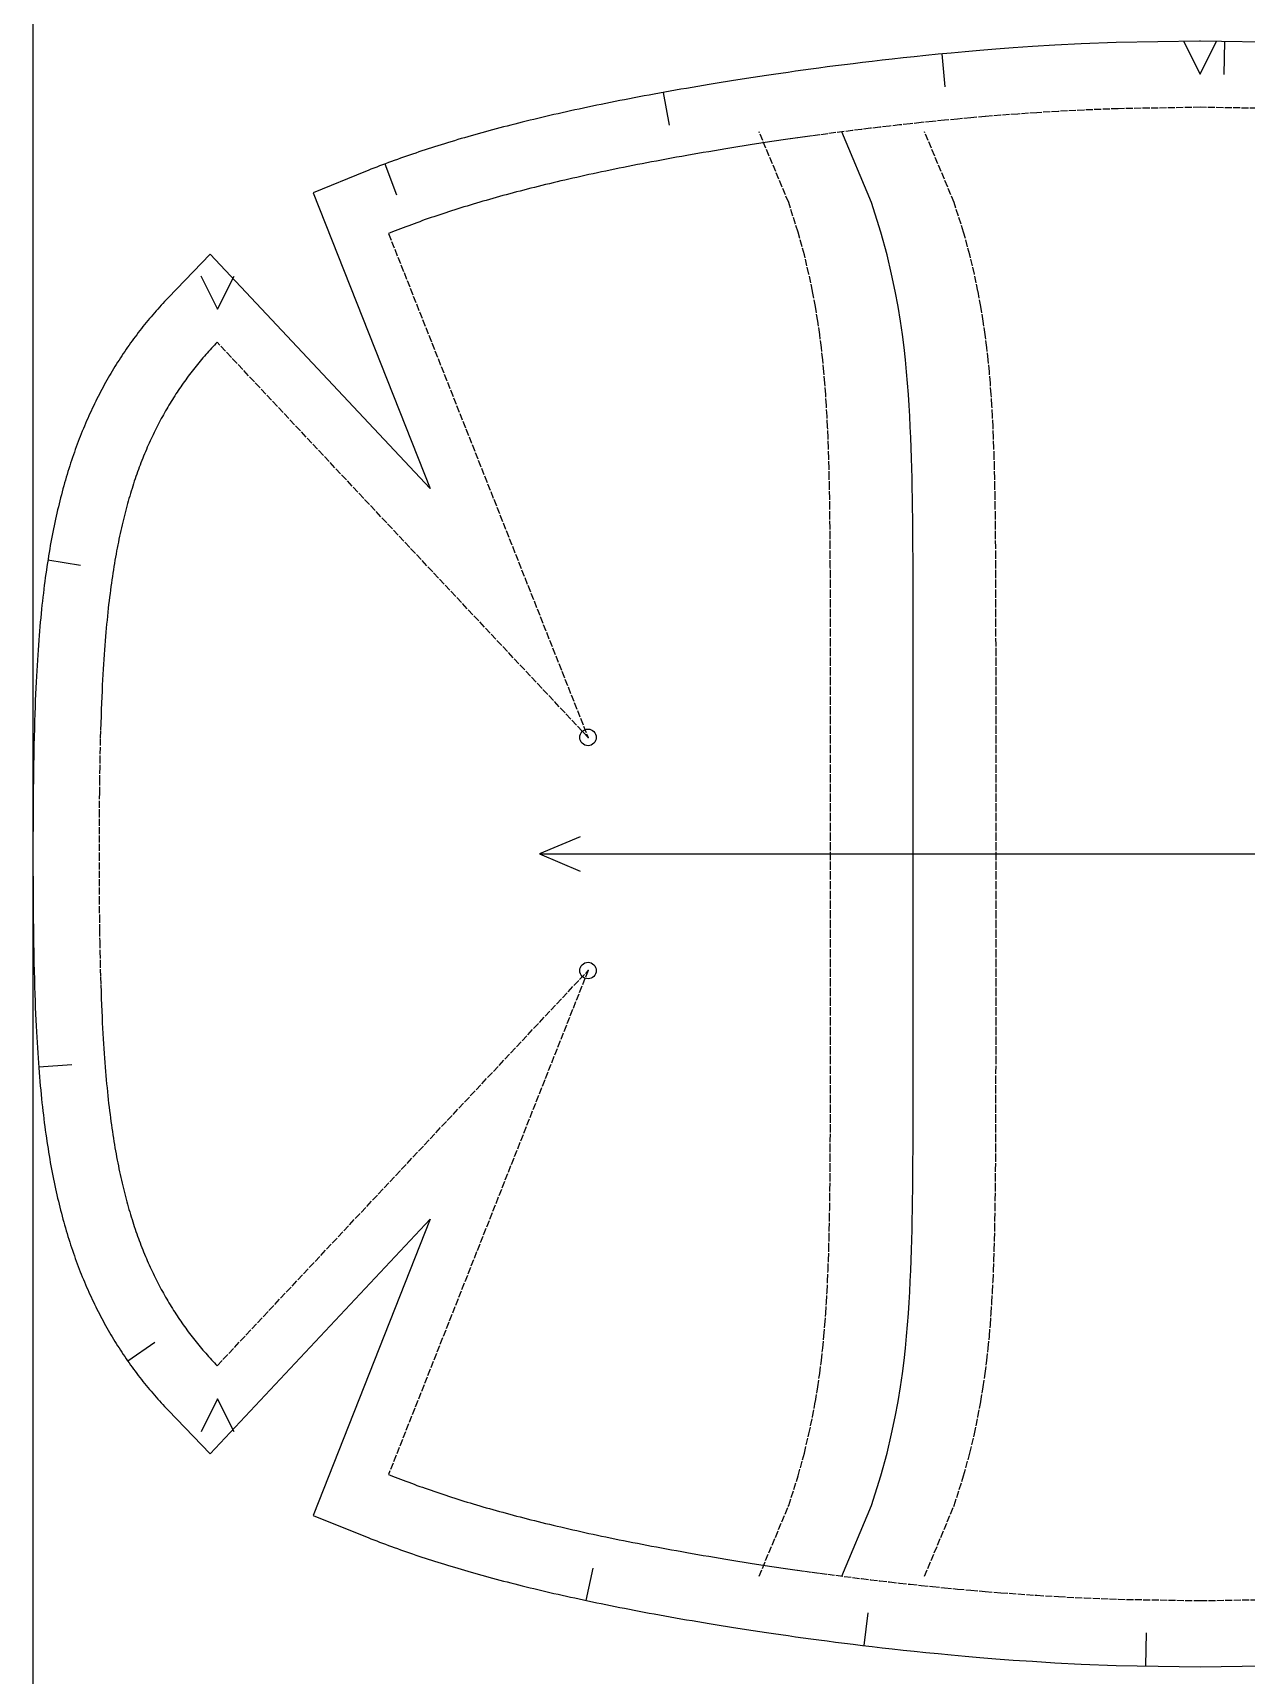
# Model space of a CAD drawing. Header units: millimetres. Extents: x 0 to 966, y -22 to 1500.
# Drawn here: x 0 to 220, y 879.1 to 1176.8 of the extents above; entities that cross this region are included whole.
import ezdxf

# ---------------------------------------------------------------- set-up
doc = ezdxf.new("R2010")
doc.units = ezdxf.units.MM
doc.linetypes.add('DASHED', pattern=[1.524, 1.27, -0.254])
for name, color, linetype in [('CUT', 7, 'Continuous'), ('DRILL', 4, 'Continuous'), ('GRAIN', 5, 'Continuous'), ('INTERNAL', 6, 'Continuous'), ('NOTCH', 1, 'Continuous'), ('SEW', 3, 'Continuous'), ('TEXT', 2, 'Continuous')]:
    doc.layers.add(name, color=color, linetype=linetype)

msp = doc.modelspace()

# ---------------------------------------------------------------- linework, layer by layer
at = {"layer": 'CUT'}
msp.add_lwpolyline([(226.85, 1175.05), (211.73, 1175.3), (211.53, 1175.3), (196.42, 1175.05), (190.09, 1174.79), (185.29, 1174.54), (181.27, 1174.3), (177.75, 1174.06), (174.59, 1173.82), (171.69, 1173.59), (169.01, 1173.36), (166.51, 1173.13), (164.15, 1172.91), (161.92, 1172.69), (159.8, 1172.47), (157.77, 1172.25), (155.83, 1172.04), (153.96, 1171.83), (152.17, 1171.62), (150.43, 1171.41), (148.76, 1171.21), (147.13, 1171.01), (145.55, 1170.8), (144.02, 1170.61), (142.53, 1170.41), (141.08, 1170.21), (139.66, 1170.02), (138.28, 1169.83), (136.92, 1169.64), (135.6, 1169.45), (134.31, 1169.26), (133.04, 1169.07), (131.8, 1168.89), (130.58, 1168.7), (129.39, 1168.52), (128.22, 1168.34), (127.06, 1168.16), (125.93, 1167.98), (124.82, 1167.8), (123.72, 1167.62), (122.64, 1167.44), (121.58, 1167.27), (120.54, 1167.09), (119.51, 1166.92), (118.49, 1166.74), (117.49, 1166.57), (116.5, 1166.39), (115.53, 1166.22), (114.57, 1166.05), (113.62, 1165.88), (112.68, 1165.71), (111.76, 1165.53), (110.84, 1165.36), (109.94, 1165.19), (109.05, 1165.02), (108.17, 1164.85), (107.29, 1164.68), (106.43, 1164.51), (105.58, 1164.34), (104.73, 1164.17), (103.9, 1164), (103.07, 1163.84), (102.25, 1163.67), (101.44, 1163.5), (100.64, 1163.33), (99.84, 1163.16), (99.06, 1162.99), (98.28, 1162.82), (97.5, 1162.65), (96.74, 1162.48), (95.98, 1162.31), (95.23, 1162.14), (94.48, 1161.97), (93.74, 1161.8), (93.01, 1161.63), (92.28, 1161.46), (91.56, 1161.29), (90.85, 1161.12), (90.14, 1160.95), (89.44, 1160.78), (88.74, 1160.61), (88.05, 1160.43), (87.36, 1160.26), (86.68, 1160.09), (86, 1159.91), (85.33, 1159.74), (84.67, 1159.57), (84, 1159.39), (83.35, 1159.22), (82.7, 1159.04), (82.05, 1158.86), (81.41, 1158.69), (80.77, 1158.51), (80.13, 1158.33), (79.5, 1158.15), (78.88, 1157.98), (78.26, 1157.8), (77.64, 1157.62), (77.03, 1157.44), (76.42, 1157.25), (75.81, 1157.07), (75.21, 1156.89), (74.62, 1156.71), (74.02, 1156.52), (73.43, 1156.34), (72.85, 1156.15), (72.27, 1155.97), (71.69, 1155.78), (71.11, 1155.59), (70.54, 1155.4), (69.97, 1155.21), (69.41, 1155.02), (68.84, 1154.83), (68.29, 1154.64), (67.73, 1154.45), (67.18, 1154.26), (66.63, 1154.06), (66.09, 1153.87), (65.54, 1153.67), (65, 1153.48), (64.47, 1153.28), (63.94, 1153.08), (63.41, 1152.88), (62.88, 1152.68), (62.35, 1152.48), (61.83, 1152.28), (61.31, 1152.07), (60.8, 1151.87), (60.29, 1151.66), (50.8, 1147.83), (72.05, 1094.18), (32.16, 1136.68), (24.54, 1128.78), (24.22, 1128.45), (23.9, 1128.11), (23.59, 1127.77), (23.27, 1127.43), (22.96, 1127.09), (22.66, 1126.74), (22.35, 1126.4), (22.04, 1126.05), (21.74, 1125.7), (21.44, 1125.35), (21.14, 1125), (20.85, 1124.64), (20.55, 1124.28), (20.26, 1123.92), (19.97, 1123.56), (19.69, 1123.2), (19.4, 1122.83), (19.12, 1122.46), (18.84, 1122.09), (18.56, 1121.72), (18.28, 1121.35), (18, 1120.97), (17.73, 1120.59), (17.46, 1120.21), (17.19, 1119.83), (16.93, 1119.45), (16.66, 1119.06), (16.4, 1118.67), (16.14, 1118.28), (15.88, 1117.89), (15.63, 1117.5), (15.37, 1117.1), (15.12, 1116.7), (14.87, 1116.3), (14.63, 1115.9), (14.38, 1115.49), (14.14, 1115.08), (13.9, 1114.67), (13.66, 1114.26), (13.43, 1113.85), (13.19, 1113.43), (12.96, 1113.01), (12.73, 1112.59), (12.5, 1112.17), (12.28, 1111.74), (12.06, 1111.31), (11.83, 1110.88), (11.62, 1110.45), (11.4, 1110.01), (11.19, 1109.58), (10.97, 1109.14), (10.76, 1108.69), (10.56, 1108.25), (10.35, 1107.8), (10.15, 1107.35), (9.95, 1106.9), (9.75, 1106.45), (9.55, 1105.99), (9.36, 1105.53), (9.16, 1105.07), (8.97, 1104.6), (8.78, 1104.13), (8.6, 1103.66), (8.41, 1103.19), (8.23, 1102.71), (8.05, 1102.23), (7.87, 1101.75), (7.7, 1101.27), (7.53, 1100.78), (7.35, 1100.29), (7.19, 1099.8), (7.02, 1099.3), (6.85, 1098.8), (6.69, 1098.3), (6.53, 1097.79), (6.37, 1097.28), (6.21, 1096.77), (6.06, 1096.25), (5.91, 1095.73), (5.76, 1095.21), (5.61, 1094.68), (5.46, 1094.15), (5.32, 1093.62), (5.18, 1093.08), (5.04, 1092.54), (4.9, 1091.99), (4.76, 1091.44), (4.63, 1090.89), (4.5, 1090.33), (4.37, 1089.76), (4.24, 1089.2), (4.11, 1088.62), (3.99, 1088.05), (3.87, 1087.47), (3.75, 1086.88), (3.63, 1086.29), (3.51, 1085.69), (3.4, 1085.09), (3.28, 1084.48), (3.17, 1083.87), (3.07, 1083.25), (2.96, 1082.62), (2.85, 1081.99), (2.75, 1081.35), (2.65, 1080.71), (2.55, 1080.05), (2.45, 1079.39), (2.36, 1078.73), (2.26, 1078.05), (2.17, 1077.37), (2.08, 1076.67), (1.99, 1075.97), (1.91, 1075.26), (1.82, 1074.54), (1.74, 1073.81), (1.66, 1073.07), (1.58, 1072.32), (1.5, 1071.56), (1.43, 1070.78), (1.35, 1069.99), (1.28, 1069.19), (1.21, 1068.37), (1.14, 1067.54), (1.08, 1066.69), (1.01, 1065.82), (0.95, 1064.93), (0.89, 1064.03), (0.83, 1063.1), (0.77, 1062.15), (0.71, 1061.17), (0.66, 1060.17), (0.6, 1059.13), (0.55, 1058.06), (0.5, 1056.95), (0.45, 1055.8), (0.41, 1054.61), (0.36, 1053.36), (0.32, 1052.04), (0.28, 1050.65), (0.24, 1049.18), (0.2, 1047.6), (0.16, 1045.88), (0.13, 1043.98), (0.09, 1041.83), (0.06, 1039.28), (0.03, 1035.95), (0, 1027.96), (0.03, 1019.97), (0.06, 1016.64), (0.09, 1014.09), (0.13, 1011.94), (0.16, 1010.04), (0.2, 1008.32), (0.24, 1006.74), (0.28, 1005.26), (0.32, 1003.87), (0.36, 1002.56), (0.41, 1001.31), (0.45, 1000.11), (0.5, 998.96), (0.55, 997.86), (0.6, 996.79), (0.66, 995.75), (0.71, 994.74), (0.77, 993.77), (0.83, 992.82), (0.89, 991.89), (0.95, 990.98), (1.01, 990.1), (1.08, 989.23), (1.14, 988.38), (1.21, 987.55), (1.28, 986.73), (1.35, 985.92), (1.43, 985.14), (1.5, 984.36), (1.58, 983.6), (1.66, 982.84), (1.74, 982.1), (1.82, 981.37), (1.91, 980.65), (1.99, 979.94), (2.08, 979.24), (2.17, 978.55), (2.26, 977.87), (2.36, 977.19), (2.45, 976.52), (2.55, 975.86), (2.65, 975.21), (2.75, 974.57), (2.85, 973.93), (2.96, 973.29), (3.07, 972.67), (3.17, 972.05), (3.28, 971.43), (3.4, 970.83), (3.51, 970.22), (3.63, 969.63), (3.75, 969.04), (3.87, 968.45), (3.99, 967.87), (4.11, 967.29), (4.24, 966.72), (4.37, 966.15), (4.5, 965.59), (4.63, 965.03), (4.76, 964.48), (4.9, 963.93), (5.04, 963.38), (5.18, 962.84), (5.32, 962.3), (5.46, 961.77), (5.61, 961.24), (5.76, 960.71), (5.91, 960.19), (6.06, 959.67), (6.21, 959.15), (6.37, 958.64), (6.53, 958.13), (6.69, 957.62), (6.85, 957.12), (7.02, 956.62), (7.19, 956.12), (7.35, 955.63), (7.53, 955.14), (7.7, 954.65), (7.87, 954.16), (8.05, 953.68), (8.23, 953.2), (8.41, 952.73), (8.6, 952.25), (8.78, 951.78), (8.97, 951.32), (9.16, 950.85), (9.36, 950.39), (9.55, 949.93), (9.75, 949.47), (9.95, 949.02), (10.15, 948.56), (10.35, 948.11), (10.56, 947.67), (10.76, 947.22), (10.97, 946.78), (11.19, 946.34), (11.4, 945.9), (11.62, 945.47), (11.83, 945.03), (12.06, 944.6), (12.28, 944.18), (12.5, 943.75), (12.73, 943.33), (12.96, 942.91), (13.19, 942.49), (13.43, 942.07), (13.66, 941.66), (13.9, 941.24), (14.14, 940.83), (14.38, 940.43), (14.63, 940.02), (14.87, 939.62), (15.12, 939.22), (15.37, 938.82), (15.63, 938.42), (15.88, 938.03), (16.14, 937.63), (16.4, 937.24), (16.66, 936.85), (16.93, 936.47), (17.19, 936.08), (17.46, 935.7), (17.73, 935.32), (18, 934.94), (18.28, 934.57), (18.56, 934.19), (18.84, 933.82), (19.12, 933.45), (19.4, 933.09), (19.69, 932.72), (19.97, 932.36), (20.26, 931.99), (20.55, 931.63), (20.85, 931.28), (21.14, 930.92), (21.44, 930.57), (21.74, 930.22), (22.04, 929.87), (22.35, 929.52), (22.66, 929.17), (22.96, 928.83), (23.27, 928.49), (23.59, 928.15), (23.9, 927.81), (24.22, 927.47), (24.54, 927.14), (32.16, 919.24), (72.05, 961.74), (50.8, 908.08), (60.29, 904.25), (60.8, 904.05), (61.31, 903.84), (61.83, 903.64), (62.35, 903.44), (62.88, 903.24), (63.41, 903.04), (63.94, 902.84), (64.47, 902.64), (65, 902.44), (65.54, 902.24), (66.09, 902.05), (66.63, 901.85), (67.18, 901.66), (67.73, 901.47), (68.29, 901.27), (68.84, 901.08), (69.41, 900.89), (69.97, 900.7), (70.54, 900.51), (71.11, 900.32), (71.69, 900.14), (72.27, 899.95), (72.85, 899.76), (73.43, 899.58), (74.02, 899.39), (74.62, 899.21), (75.21, 899.03), (75.81, 898.84), (76.42, 898.66), (77.03, 898.48), (77.64, 898.3), (78.26, 898.12), (78.88, 897.94), (79.5, 897.76), (80.13, 897.58), (80.77, 897.41), (81.41, 897.23), (82.05, 897.05), (82.7, 896.88), (83.35, 896.7), (84, 896.52), (84.67, 896.35), (85.33, 896.18), (86, 896), (86.68, 895.83), (87.36, 895.66), (88.05, 895.48), (88.74, 895.31), (89.44, 895.14), (90.14, 894.97), (90.85, 894.8), (91.56, 894.62), (92.28, 894.45), (93.01, 894.28), (93.74, 894.11), (94.48, 893.94), (95.23, 893.77), (95.98, 893.6), (96.74, 893.43), (97.5, 893.26), (98.28, 893.1), (99.06, 892.93), (99.84, 892.76), (100.64, 892.59), (101.44, 892.42), (102.25, 892.25), (103.07, 892.08), (103.9, 891.91), (104.73, 891.74), (105.58, 891.57), (106.43, 891.4), (107.29, 891.23), (108.17, 891.06), (109.05, 890.89), (109.94, 890.72), (110.84, 890.55), (111.76, 890.38), (112.68, 890.21), (113.62, 890.04), (114.57, 889.87), (115.53, 889.69), (116.5, 889.52), (117.49, 889.35), (118.49, 889.17), (119.51, 889), (120.54, 888.82), (121.58, 888.65), (122.64, 888.47), (123.72, 888.29), (124.82, 888.12), (125.93, 887.94), (127.06, 887.76), (128.22, 887.58), (129.39, 887.39), (130.58, 887.21), (131.8, 887.03), (133.04, 886.84), (134.31, 886.66), (135.6, 886.47), (136.92, 886.28), (138.28, 886.09), (139.66, 885.9), (141.08, 885.7), (142.53, 885.51), (144.02, 885.31), (145.55, 885.11), (147.13, 884.91), (148.76, 884.71), (150.43, 884.5), (152.17, 884.3), (153.96, 884.09), (155.83, 883.88), (157.77, 883.66), (159.8, 883.45), (161.92, 883.23), (164.15, 883.01), (166.51, 882.78), (169.01, 882.56), (171.69, 882.33), (174.59, 882.09), (177.75, 881.86), (181.27, 881.62), (185.29, 881.37), (190.09, 881.12), (196.42, 880.87), (211.63, 880.61), (226.85, 880.87)], dxfattribs=at)
at = {"layer": 'DRILL'}
for centre in [(100.66, 1049.09), (100.66, 1006.83)]:
    msp.add_circle(centre, 1.5, dxfattribs=at)
for p in [(100.66, 1049.09), (100.66, 1006.83)]:
    msp.add_point(p, dxfattribs=at)
at = {"layer": 'GRAIN'}
for points in [[(99.22, 1031.07), (91.85, 1027.96), (99.22, 1024.84)], [(91.85, 1027.96), (331.41, 1027.96)]]:
    msp.add_lwpolyline(points, dxfattribs=at)
at = {"layer": 'INTERNAL', "linetype": 'CONTINUOUS'}
msp.add_lwpolyline([(146.68, 897.06), (152.04, 909.88), (153.75, 915.23), (154.88, 919.35), (155.71, 922.83), (156.36, 925.93), (156.88, 928.74), (157.31, 931.35), (157.66, 933.81), (157.96, 936.15), (158.21, 938.38), (158.42, 940.54), (158.6, 942.63), (158.75, 944.67), (158.88, 946.67), (159, 948.62), (159.09, 950.55), (159.18, 952.45), (159.25, 954.32), (159.31, 956.18), (159.36, 958.02), (159.4, 959.85), (159.44, 961.67), (159.47, 963.48), (159.5, 965.27), (159.52, 967.07), (159.54, 968.85), (159.56, 970.64), (159.57, 972.41), (159.58, 974.19), (159.59, 975.96), (159.6, 977.73), (159.61, 979.5), (159.61, 981.27), (159.62, 983.03), (159.62, 984.8), (159.62, 986.56), (159.62, 988.32), (159.63, 990.09), (159.63, 991.85), (159.63, 993.61), (159.63, 995.37), (159.63, 997.13), (159.63, 998.9), (159.63, 1000.66), (159.63, 1002.42), (159.63, 1004.18), (159.63, 1005.94), (159.63, 1007.7), (159.63, 1009.46), (159.63, 1011.23), (159.63, 1012.99), (159.63, 1014.75), (159.63, 1016.51), (159.63, 1018.27), (159.63, 1020.03), (159.63, 1021.79), (159.63, 1023.55), (159.63, 1025.32), (159.63, 1027.08), (159.63, 1028.84), (159.63, 1030.6), (159.63, 1032.36), (159.63, 1034.12), (159.63, 1035.88), (159.63, 1037.65), (159.63, 1039.41), (159.63, 1041.17), (159.63, 1042.93), (159.63, 1044.69), (159.63, 1046.45), (159.63, 1048.21), (159.63, 1049.97), (159.63, 1051.74), (159.63, 1053.5), (159.63, 1055.26), (159.63, 1057.02), (159.63, 1058.78), (159.63, 1060.54), (159.63, 1062.31), (159.63, 1064.07), (159.63, 1065.83), (159.62, 1067.59), (159.62, 1069.36), (159.62, 1071.12), (159.62, 1072.88), (159.61, 1074.65), (159.61, 1076.42), (159.6, 1078.18), (159.59, 1079.95), (159.58, 1081.73), (159.57, 1083.5), (159.56, 1085.28), (159.54, 1087.06), (159.52, 1088.85), (159.5, 1090.64), (159.47, 1092.44), (159.44, 1094.25), (159.4, 1096.06), (159.36, 1097.89), (159.31, 1099.73), (159.25, 1101.59), (159.18, 1103.47), (159.09, 1105.37), (159, 1107.29), (158.88, 1109.25), (158.75, 1111.24), (158.6, 1113.28), (158.42, 1115.37), (158.21, 1117.53), (157.96, 1119.77), (157.66, 1122.11), (157.31, 1124.56), (156.88, 1127.18), (156.36, 1129.99), (155.71, 1133.08), (154.88, 1136.57), (153.75, 1140.69), (152.04, 1146.03), (146.68, 1158.85)], dxfattribs=at)
at = {"layer": 'NOTCH'}
for points in [[(164.8, 1172.97), (165.37, 1167)], [(208.63, 1175.3), (211.63, 1169.3), (214.63, 1175.3)], [(216.06, 1175.23), (215.96, 1169.23)], [(114.28, 1166), (115.35, 1160.09)], [(63.83, 1153.04), (65.94, 1147.42)], [(30.48, 1132.73), (33.46, 1126.71), (36.48, 1132.7)], [(2.74, 1081.25), (8.66, 1080.31)], [(1.07, 989.37), (7.05, 989.83)], [(17.21, 936.06), (22.13, 939.5)], [(36.49, 923.22), (33.46, 929.2), (30.49, 923.19)], [(100.34, 892.65), (101.59, 898.52)], [(150.75, 884.47), (151.46, 890.42)], [(201.82, 880.78), (201.92, 886.78)]]:
    msp.add_lwpolyline(points, dxfattribs=at)
at = {"layer": 'SEW', "linetype": 'DASHED'}
for points in [[(226.51, 1163.05), (211.63, 1163.3), (211.63, 1163.3), (196.76, 1163.05), (190.64, 1162.81), (185.96, 1162.56), (182.05, 1162.33), (178.61, 1162.09), (175.52, 1161.86), (172.69, 1161.63), (170.07, 1161.41), (167.62, 1161.18), (165.31, 1160.96), (163.13, 1160.75), (161.05, 1160.53), (159.06, 1160.32), (157.16, 1160.11), (155.33, 1159.91), (153.57, 1159.7), (151.87, 1159.5), (150.22, 1159.3), (148.63, 1159.1), (147.08, 1158.9), (145.58, 1158.71), (144.11, 1158.51), (142.69, 1158.32), (141.3, 1158.13), (139.94, 1157.94), (138.61, 1157.76), (137.31, 1157.57), (136.05, 1157.39), (134.8, 1157.2), (133.58, 1157.02), (132.39, 1156.84), (131.22, 1156.66), (130.07, 1156.48), (128.94, 1156.31), (127.83, 1156.13), (126.73, 1155.95), (125.66, 1155.78), (124.6, 1155.61), (123.56, 1155.43), (122.54, 1155.26), (121.53, 1155.09), (120.54, 1154.92), (119.56, 1154.75), (118.59, 1154.58), (117.64, 1154.41), (116.7, 1154.24), (115.77, 1154.07), (114.86, 1153.9), (113.95, 1153.74), (113.06, 1153.57), (112.18, 1153.4), (111.31, 1153.24), (110.45, 1153.07), (109.6, 1152.91), (108.76, 1152.74), (107.93, 1152.58), (107.1, 1152.41), (106.29, 1152.25), (105.49, 1152.08), (104.69, 1151.92), (103.9, 1151.75), (103.12, 1151.59), (102.35, 1151.42), (101.59, 1151.26), (100.83, 1151.1), (100.08, 1150.93), (99.34, 1150.77), (98.61, 1150.6), (97.88, 1150.44), (97.16, 1150.28), (96.45, 1150.11), (95.74, 1149.95), (95.04, 1149.78), (94.34, 1149.62), (93.66, 1149.45), (92.97, 1149.29), (92.3, 1149.12), (91.63, 1148.96), (90.96, 1148.79), (90.3, 1148.63), (89.65, 1148.46), (89, 1148.29), (88.36, 1148.13), (87.72, 1147.96), (87.08, 1147.79), (86.46, 1147.63), (85.83, 1147.46), (85.22, 1147.29), (84.6, 1147.12), (83.99, 1146.95), (83.39, 1146.78), (82.79, 1146.61), (82.2, 1146.44), (81.61, 1146.27), (81.02, 1146.1), (80.44, 1145.93), (79.86, 1145.76), (79.29, 1145.59), (78.72, 1145.41), (78.15, 1145.24), (77.59, 1145.07), (77.04, 1144.89), (76.48, 1144.72), (75.93, 1144.54), (75.39, 1144.36), (74.85, 1144.19), (74.31, 1144.01), (73.78, 1143.83), (73.25, 1143.66), (72.72, 1143.48), (72.2, 1143.3), (71.68, 1143.12), (71.16, 1142.94), (70.65, 1142.76), (70.14, 1142.57), (69.64, 1142.39), (69.13, 1142.21), (68.64, 1142.02), (68.14, 1141.84), (67.65, 1141.66), (67.16, 1141.47), (66.67, 1141.28), (66.19, 1141.1), (65.71, 1140.91), (65.23, 1140.72), (64.76, 1140.53), (64.49, 1140.42), (100.66, 1049.09), (33.43, 1120.71), (33.2, 1120.47), (32.93, 1120.19), (32.66, 1119.91), (32.4, 1119.62), (32.13, 1119.34), (31.87, 1119.05), (31.61, 1118.76), (31.36, 1118.47), (31.1, 1118.18), (30.85, 1117.88), (30.6, 1117.59), (30.35, 1117.29), (30.1, 1116.99), (29.85, 1116.69), (29.61, 1116.39), (29.36, 1116.09), (29.12, 1115.78), (28.88, 1115.48), (28.65, 1115.17), (28.41, 1114.86), (28.18, 1114.55), (27.94, 1114.23), (27.71, 1113.92), (27.49, 1113.6), (27.26, 1113.29), (27.03, 1112.96), (26.81, 1112.64), (26.59, 1112.32), (26.37, 1111.99), (26.15, 1111.67), (25.94, 1111.34), (25.72, 1111.01), (25.51, 1110.67), (25.3, 1110.34), (25.09, 1110), (24.88, 1109.66), (24.68, 1109.32), (24.47, 1108.98), (24.27, 1108.64), (24.07, 1108.29), (23.87, 1107.94), (23.68, 1107.59), (23.48, 1107.24), (23.29, 1106.88), (23.09, 1106.52), (22.9, 1106.16), (22.72, 1105.8), (22.53, 1105.44), (22.34, 1105.07), (22.16, 1104.7), (21.98, 1104.33), (21.8, 1103.96), (21.62, 1103.58), (21.44, 1103.2), (21.27, 1102.82), (21.1, 1102.44), (20.92, 1102.06), (20.75, 1101.67), (20.59, 1101.28), (20.42, 1100.88), (20.25, 1100.49), (20.09, 1100.09), (19.93, 1099.69), (19.77, 1099.28), (19.61, 1098.87), (19.45, 1098.46), (19.3, 1098.05), (19.15, 1097.63), (18.99, 1097.22), (18.84, 1096.79), (18.7, 1096.37), (18.55, 1095.94), (18.4, 1095.51), (18.26, 1095.07), (18.12, 1094.63), (17.98, 1094.19), (17.84, 1093.74), (17.7, 1093.3), (17.57, 1092.84), (17.43, 1092.39), (17.3, 1091.93), (17.17, 1091.46), (17.04, 1090.99), (16.91, 1090.52), (16.79, 1090.04), (16.66, 1089.56), (16.54, 1089.08), (16.42, 1088.59), (16.3, 1088.09), (16.18, 1087.6), (16.07, 1087.09), (15.95, 1086.58), (15.84, 1086.07), (15.73, 1085.55), (15.62, 1085.03), (15.51, 1084.5), (15.4, 1083.97), (15.3, 1083.42), (15.19, 1082.88), (15.09, 1082.33), (14.99, 1081.77), (14.89, 1081.2), (14.79, 1080.63), (14.7, 1080.05), (14.6, 1079.47), (14.51, 1078.88), (14.42, 1078.28), (14.33, 1077.67), (14.24, 1077.05), (14.15, 1076.43), (14.07, 1075.8), (13.99, 1075.15), (13.9, 1074.5), (13.82, 1073.84), (13.74, 1073.17), (13.67, 1072.49), (13.59, 1071.79), (13.52, 1071.09), (13.45, 1070.37), (13.37, 1069.64), (13.3, 1068.9), (13.24, 1068.14), (13.17, 1067.37), (13.1, 1066.58), (13.04, 1065.77), (12.98, 1064.94), (12.92, 1064.1), (12.86, 1063.23), (12.8, 1062.35), (12.75, 1061.44), (12.69, 1060.5), (12.64, 1059.53), (12.59, 1058.53), (12.54, 1057.5), (12.49, 1056.43), (12.44, 1055.32), (12.4, 1054.16), (12.36, 1052.94), (12.31, 1051.66), (12.27, 1050.31), (12.23, 1048.87), (12.2, 1047.32), (12.16, 1045.64), (12.12, 1043.77), (12.09, 1041.66), (12.06, 1039.14), (12.03, 1035.87), (12, 1027.96), (12.03, 1020.05), (12.06, 1016.77), (12.09, 1014.26), (12.12, 1012.14), (12.16, 1010.28), (12.2, 1008.59), (12.23, 1007.05), (12.27, 1005.61), (12.31, 1004.25), (12.36, 1002.97), (12.4, 1001.76), (12.44, 1000.6), (12.49, 999.49), (12.54, 998.42), (12.59, 997.38), (12.64, 996.39), (12.69, 995.42), (12.75, 994.48), (12.8, 993.57), (12.86, 992.68), (12.92, 991.82), (12.98, 990.97), (13.04, 990.15), (13.1, 989.34), (13.17, 988.55), (13.24, 987.78), (13.3, 987.02), (13.37, 986.28), (13.45, 985.55), (13.52, 984.83), (13.59, 984.12), (13.67, 983.43), (13.74, 982.75), (13.82, 982.08), (13.9, 981.41), (13.99, 980.76), (14.07, 980.12), (14.15, 979.49), (14.24, 978.86), (14.33, 978.25), (14.42, 977.64), (14.51, 977.04), (14.6, 976.45), (14.7, 975.86), (14.79, 975.28), (14.89, 974.71), (14.99, 974.15), (15.09, 973.59), (15.19, 973.04), (15.3, 972.49), (15.4, 971.95), (15.51, 971.42), (15.62, 970.89), (15.73, 970.36), (15.84, 969.85), (15.95, 969.33), (16.07, 968.82), (16.18, 968.32), (16.3, 967.82), (16.42, 967.33), (16.54, 966.84), (16.66, 966.35), (16.79, 965.87), (16.91, 965.4), (17.04, 964.92), (17.17, 964.46), (17.3, 963.99), (17.43, 963.53), (17.57, 963.07), (17.7, 962.62), (17.84, 962.17), (17.98, 961.73), (18.12, 961.28), (18.26, 960.85), (18.4, 960.41), (18.55, 959.98), (18.7, 959.55), (18.84, 959.12), (18.99, 958.7), (19.15, 958.28), (19.3, 957.87), (19.45, 957.45), (19.61, 957.04), (19.77, 956.63), (19.93, 956.23), (20.09, 955.83), (20.25, 955.43), (20.42, 955.03), (20.59, 954.64), (20.75, 954.25), (20.92, 953.86), (21.1, 953.48), (21.27, 953.09), (21.44, 952.71), (21.62, 952.33), (21.8, 951.96), (21.98, 951.58), (22.16, 951.21), (22.34, 950.84), (22.53, 950.48), (22.72, 950.11), (22.9, 949.75), (23.09, 949.39), (23.29, 949.04), (23.48, 948.68), (23.68, 948.33), (23.87, 947.98), (24.07, 947.63), (24.27, 947.28), (24.47, 946.94), (24.68, 946.59), (24.88, 946.25), (25.09, 945.91), (25.3, 945.58), (25.51, 945.24), (25.72, 944.91), (25.94, 944.58), (26.15, 944.25), (26.37, 943.92), (26.59, 943.6), (26.81, 943.27), (27.03, 942.95), (27.26, 942.63), (27.49, 942.31), (27.71, 942), (27.94, 941.68), (28.18, 941.37), (28.41, 941.06), (28.65, 940.75), (28.88, 940.44), (29.12, 940.13), (29.36, 939.83), (29.61, 939.52), (29.85, 939.22), (30.1, 938.92), (30.35, 938.62), (30.6, 938.33), (30.85, 938.03), (31.1, 937.74), (31.36, 937.45), (31.61, 937.16), (31.87, 936.87), (32.13, 936.58), (32.4, 936.29), (32.66, 936.01), (32.93, 935.72), (33.2, 935.44), (33.43, 935.2), (100.66, 1006.83), (64.49, 915.49), (64.76, 915.39), (65.23, 915.2), (65.71, 915.01), (66.19, 914.82), (66.67, 914.63), (67.16, 914.45), (67.65, 914.26), (68.14, 914.08), (68.64, 913.89), (69.13, 913.71), (69.64, 913.52), (70.14, 913.34), (70.65, 913.16), (71.16, 912.98), (71.68, 912.8), (72.2, 912.62), (72.72, 912.44), (73.25, 912.26), (73.78, 912.08), (74.31, 911.9), (74.85, 911.73), (75.39, 911.55), (75.93, 911.38), (76.48, 911.2), (77.04, 911.02), (77.59, 910.85), (78.15, 910.68), (78.72, 910.5), (79.29, 910.33), (79.86, 910.16), (80.44, 909.99), (81.02, 909.81), (81.61, 909.64), (82.2, 909.47), (82.79, 909.3), (83.39, 909.13), (83.99, 908.96), (84.6, 908.8), (85.22, 908.63), (85.83, 908.46), (86.46, 908.29), (87.08, 908.12), (87.72, 907.96), (88.36, 907.79), (89, 907.62), (89.65, 907.46), (90.3, 907.29), (90.96, 907.12), (91.63, 906.96), (92.3, 906.79), (92.97, 906.63), (93.66, 906.46), (94.34, 906.3), (95.04, 906.13), (95.74, 905.97), (96.45, 905.8), (97.16, 905.64), (97.88, 905.48), (98.61, 905.31), (99.34, 905.15), (100.08, 904.98), (100.83, 904.82), (101.59, 904.66), (102.35, 904.49), (103.12, 904.33), (103.9, 904.16), (104.69, 904), (105.49, 903.83), (106.29, 903.67), (107.1, 903.51), (107.93, 903.34), (108.76, 903.18), (109.6, 903.01), (110.45, 902.85), (111.31, 902.68), (112.18, 902.51), (113.06, 902.35), (113.95, 902.18), (114.86, 902.01), (115.77, 901.84), (116.7, 901.68), (117.64, 901.51), (118.59, 901.34), (119.56, 901.17), (120.54, 901), (121.53, 900.83), (122.54, 900.66), (123.56, 900.48), (124.6, 900.31), (125.66, 900.14), (126.73, 899.96), (127.83, 899.79), (128.94, 899.61), (130.07, 899.43), (131.22, 899.25), (132.39, 899.07), (133.58, 898.89), (134.8, 898.71), (136.05, 898.53), (137.31, 898.34), (138.61, 898.16), (139.94, 897.97), (141.3, 897.78), (142.69, 897.59), (144.11, 897.4), (145.58, 897.21), (147.08, 897.01), (148.63, 896.82), (150.22, 896.62), (151.87, 896.42), (153.57, 896.21), (155.33, 896.01), (157.16, 895.8), (159.06, 895.59), (161.05, 895.38), (163.13, 895.17), (165.31, 894.95), (167.62, 894.73), (170.07, 894.51), (172.69, 894.28), (175.52, 894.06), (178.61, 893.83), (182.05, 893.59), (185.96, 893.35), (190.64, 893.11), (196.76, 892.87), (211.63, 892.62), (226.51, 892.87)], [(131.68, 897.06), (137.04, 909.88), (138.75, 915.23), (139.88, 919.35), (140.71, 922.83), (141.36, 925.93), (141.88, 928.74), (142.31, 931.35), (142.66, 933.81), (142.96, 936.15), (143.21, 938.38), (143.42, 940.54), (143.6, 942.63), (143.75, 944.67), (143.88, 946.67), (144, 948.62), (144.09, 950.55), (144.18, 952.45), (144.25, 954.32), (144.31, 956.18), (144.36, 958.02), (144.4, 959.85), (144.44, 961.67), (144.47, 963.48), (144.5, 965.27), (144.52, 967.07), (144.54, 968.85), (144.56, 970.64), (144.57, 972.41), (144.58, 974.19), (144.59, 975.96), (144.6, 977.73), (144.61, 979.5), (144.61, 981.27), (144.62, 983.03), (144.62, 984.8), (144.62, 986.56), (144.62, 988.32), (144.63, 990.09), (144.63, 991.85), (144.63, 993.61), (144.63, 995.37), (144.63, 997.13), (144.63, 998.9), (144.63, 1000.66), (144.63, 1002.42), (144.63, 1004.18), (144.63, 1005.94), (144.63, 1007.7), (144.63, 1009.46), (144.63, 1011.23), (144.63, 1012.99), (144.63, 1014.75), (144.63, 1016.51), (144.63, 1018.27), (144.63, 1020.03), (144.63, 1021.79), (144.63, 1023.55), (144.63, 1025.32), (144.63, 1027.08), (144.63, 1028.84), (144.63, 1030.6), (144.63, 1032.36), (144.63, 1034.12), (144.63, 1035.88), (144.63, 1037.65), (144.63, 1039.41), (144.63, 1041.17), (144.63, 1042.93), (144.63, 1044.69), (144.63, 1046.45), (144.63, 1048.21), (144.63, 1049.97), (144.63, 1051.74), (144.63, 1053.5), (144.63, 1055.26), (144.63, 1057.02), (144.63, 1058.78), (144.63, 1060.54), (144.63, 1062.31), (144.63, 1064.07), (144.63, 1065.83), (144.62, 1067.59), (144.62, 1069.36), (144.62, 1071.12), (144.62, 1072.88), (144.61, 1074.65), (144.61, 1076.42), (144.6, 1078.18), (144.59, 1079.95), (144.58, 1081.73), (144.57, 1083.5), (144.56, 1085.28), (144.54, 1087.06), (144.52, 1088.85), (144.5, 1090.64), (144.47, 1092.44), (144.44, 1094.25), (144.4, 1096.06), (144.36, 1097.89), (144.31, 1099.73), (144.25, 1101.59), (144.18, 1103.47), (144.09, 1105.37), (144, 1107.29), (143.88, 1109.25), (143.75, 1111.24), (143.6, 1113.28), (143.42, 1115.37), (143.21, 1117.53), (142.96, 1119.77), (142.66, 1122.11), (142.31, 1124.56), (141.88, 1127.18), (141.36, 1129.99), (140.71, 1133.08), (139.88, 1136.57), (138.75, 1140.69), (137.04, 1146.03), (131.68, 1158.85)], [(161.68, 897.06), (167.04, 909.88), (168.75, 915.23), (169.88, 919.35), (170.71, 922.83), (171.36, 925.93), (171.88, 928.74), (172.31, 931.35), (172.66, 933.81), (172.96, 936.15), (173.21, 938.38), (173.42, 940.54), (173.6, 942.63), (173.75, 944.67), (173.88, 946.67), (174, 948.62), (174.09, 950.55), (174.18, 952.45), (174.25, 954.32), (174.31, 956.18), (174.36, 958.02), (174.4, 959.85), (174.44, 961.67), (174.47, 963.48), (174.5, 965.27), (174.52, 967.07), (174.54, 968.85), (174.56, 970.64), (174.57, 972.41), (174.58, 974.19), (174.59, 975.96), (174.6, 977.73), (174.61, 979.5), (174.61, 981.27), (174.62, 983.03), (174.62, 984.8), (174.62, 986.56), (174.62, 988.32), (174.63, 990.09), (174.63, 991.85), (174.63, 993.61), (174.63, 995.37), (174.63, 997.13), (174.63, 998.9), (174.63, 1000.66), (174.63, 1002.42), (174.63, 1004.18), (174.63, 1005.94), (174.63, 1007.7), (174.63, 1009.46), (174.63, 1011.23), (174.63, 1012.99), (174.63, 1014.75), (174.63, 1016.51), (174.63, 1018.27), (174.63, 1020.03), (174.63, 1021.79), (174.63, 1023.55), (174.63, 1025.32), (174.63, 1027.08), (174.63, 1028.84), (174.63, 1030.6), (174.63, 1032.36), (174.63, 1034.12), (174.63, 1035.88), (174.63, 1037.65), (174.63, 1039.41), (174.63, 1041.17), (174.63, 1042.93), (174.63, 1044.69), (174.63, 1046.45), (174.63, 1048.21), (174.63, 1049.97), (174.63, 1051.74), (174.63, 1053.5), (174.63, 1055.26), (174.63, 1057.02), (174.63, 1058.78), (174.63, 1060.54), (174.63, 1062.31), (174.63, 1064.07), (174.63, 1065.83), (174.62, 1067.59), (174.62, 1069.36), (174.62, 1071.12), (174.62, 1072.88), (174.61, 1074.65), (174.61, 1076.42), (174.6, 1078.18), (174.59, 1079.95), (174.58, 1081.73), (174.57, 1083.5), (174.56, 1085.28), (174.54, 1087.06), (174.52, 1088.85), (174.5, 1090.64), (174.47, 1092.44), (174.44, 1094.25), (174.4, 1096.06), (174.36, 1097.89), (174.31, 1099.73), (174.25, 1101.59), (174.18, 1103.47), (174.09, 1105.37), (174, 1107.29), (173.88, 1109.25), (173.75, 1111.24), (173.6, 1113.28), (173.42, 1115.37), (173.21, 1117.53), (172.96, 1119.77), (172.66, 1122.11), (172.31, 1124.56), (171.88, 1127.18), (171.36, 1129.99), (170.71, 1133.08), (169.88, 1136.57), (168.75, 1140.69), (167.04, 1146.03), (161.68, 1158.85)]]:
    msp.add_lwpolyline(points, dxfattribs=at)
at = {"layer": 'TEXT'}
msp.add_lwpolyline([(0, 0), (963, 0), (963, 1500), (0, 1500)], close=True, dxfattribs=at)

doc.saveas('drawing.dxf')
